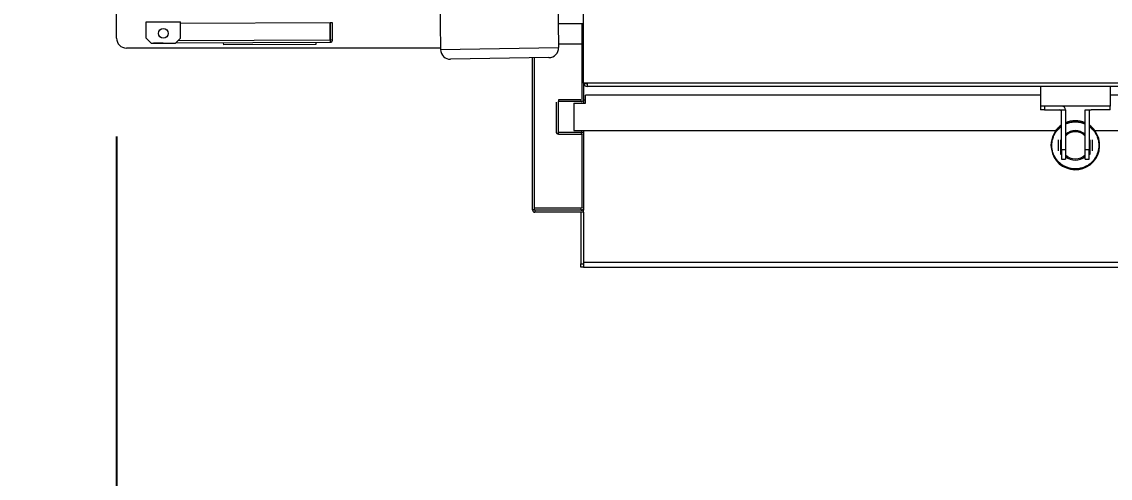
# Model space of a CAD drawing. Extents: x -2187 to 96136, y -11110 to 52208.
# Drawn here: x 34544 to 35651, y 18197 to 18661 of the extents above; entities that cross this region are included whole.
import ezdxf

# ---------------------------------------------------------------- set-up
doc = ezdxf.new("R2010")
doc.units = 0
doc.header["$LTSCALE"] = 1000
doc.header["$MEASUREMENT"] = 0
doc.linetypes.add('ACAD_ISO02W100', pattern=[15, 12, -3])
doc.styles.add('HZHT', font='hztxt_e.shx', dxfattribs={"width": 1.5, "bigfont": 'hztxt.shx'})
doc.dimstyles.new('75', dxfattribs={"dimscale": 100, "dimtxt": 3, "dimasz": 1, "dimexe": 1, "dimexo": 1, "dimgap": 0.2, "dimtad": 1, "dimdec": 0, "dimrnd": 10, "dimzin": 0, "dimdsep": 46, "dimtxsty": 'HZHT', "dimblk1": 'ARCHTICK', "dimblk2": 'ARCHTICK', "dimsah": 1, "dimcen": 1, "dimdle": 0.5, "dimclrd": 1, "dimclre": 1, "dimadec": 0, "dimazin": 0, "dimtfac": 1, "dimtdec": 0, "dimtix": 1, "dimtmove": 2, "dimatfit": 3, "dimfxl": 0, "dimtolj": 1, "dimtzin": 0, "dimarcsym": 0})

# ---------------------------------------------------------------- blocks, each defined once
blk = doc.blocks.new('_ArchTick')
at = {"color": 0, "linetype": 'ByBlock', "const_width": 0.4}
blk.add_lwpolyline([(-0.5, -0.5), (0.5, 0.5)], dxfattribs=at)
blk = doc.blocks.new('*D124')
at = {"color": 1, "linetype": 'ACAD_ISO02W100', "lineweight": -2, "ltscale": 750}
for p, q in [((30840.1, 18544.5), (30840.1, 17219.7)), ((34640.1, 18544.5), (34640.1, 17219.7)), ((30790.1, 17319.7), (31518.7, 17319.7)), ((34690.1, 17319.7), (32768.7, 17319.7))]:
    blk.add_line(p, q, dxfattribs=at)
at = {"layer": 'Defpoints', "color": 0, "linetype": 'ACAD_ISO02W100', "ltscale": 750}
for p in [(30840.1, 18644.5), (34640.1, 18644.5), (34640.1, 17319.7)]:
    blk.add_point(p, dxfattribs=at)
at = {"color": 1, "linetype": 'ACAD_ISO02W100', "lineweight": -2, "ltscale": 750, "xscale": 100, "yscale": 100, "zscale": 100, "rotation": 180}
blk.add_blockref('_ArchTick', (30840.1, 17319.7), dxfattribs=at)
at = {"color": 1, "linetype": 'ACAD_ISO02W100', "lineweight": -2, "ltscale": 750, "xscale": 100, "yscale": 100, "zscale": 100}
blk.add_blockref('_ArchTick', (34640.1, 17319.7), dxfattribs=at)
at = {"color": 0, "linetype": 'ACAD_ISO02W100', "ltscale": 750, "insert": (32143.7, 17469.7), "char_height": 300, "attachment_point": 2, "style": 'HZHT'}
blk.add_mtext('\\A1;3800', dxfattribs=at)
blk = doc.blocks.new('*D125')
at = {"color": 1, "linetype": 'ACAD_ISO02W100', "lineweight": -2, "ltscale": 750}
for p, q in [((34640.1, 18544.5), (34640.1, 17223)), ((38440.1, 18544.5), (38440.1, 17223)), ((34590.1, 17323), (35425.5, 17323)), ((38490.1, 17323), (36675.5, 17323))]:
    blk.add_line(p, q, dxfattribs=at)
at = {"layer": 'Defpoints', "color": 0, "linetype": 'ACAD_ISO02W100', "ltscale": 750}
for p in [(34640.1, 18644.5), (38440.1, 18644.5), (38440.1, 17323)]:
    blk.add_point(p, dxfattribs=at)
at = {"color": 1, "linetype": 'ACAD_ISO02W100', "lineweight": -2, "ltscale": 750, "xscale": 100, "yscale": 100, "zscale": 100, "rotation": 180}
blk.add_blockref('_ArchTick', (34640.1, 17323), dxfattribs=at)
at = {"color": 1, "linetype": 'ACAD_ISO02W100', "lineweight": -2, "ltscale": 750, "xscale": 100, "yscale": 100, "zscale": 100}
blk.add_blockref('_ArchTick', (38440.1, 17323), dxfattribs=at)
at = {"color": 0, "linetype": 'ACAD_ISO02W100', "ltscale": 750, "insert": (36050.5, 17473), "char_height": 300, "attachment_point": 2, "style": 'HZHT'}
blk.add_mtext('\\A1;3800', dxfattribs=at)

msp = doc.modelspace()

# ---------------------------------------------------------------- linework, layer by layer
at = {"color": 7, "linetype": 'Continuous', "lineweight": 15}
for p, q in [((35087.689, 18751.578), (35089.633, 18634.97)), ((34967.888, 18738.608), (34969.65, 18632.97)), ((35115.097, 18598.901), (35115.097, 18715.501)), ((34640.097, 18644.501), (34640.097, 18689.501)), ((34670.097, 18644.501), (34670.097, 18661.101)), ((34670.097, 18661.101), (34705.097, 18661.101)), ((34705.097, 18644.501), (34705.097, 18661.101)), ((34857.193, 18660.323), (34705.097, 18659.586)), ((34857.278, 18642.723), (34857.193, 18660.323)), ((34859.546, 18660.334), (34857.546, 18660.324)), ((34857.631, 18642.725), (34857.546, 18660.324)), ((34859.631, 18642.734), (34859.546, 18660.334)), ((35089.224, 18659.501), (35115.097, 18659.501)), ((35113.097, 18659.501), (35113.097, 18582.401)), ((34670.097, 18644.501), (34675.097, 18639.501)), ((34700.097, 18639.501), (34705.097, 18644.501)), ((34859.631, 18642.734), (34857.631, 18642.725)), ((34969.624, 18634.501), (34650.097, 18634.501)), ((34675.097, 18639.501), (34700.097, 18639.501)), ((34687.621, 18639.501), (34677.645, 18639.453)), ((34677.645, 18639.453), (34677.645, 18639.501)), ((34857.243, 18640.323), (34700.157, 18639.562)), ((34748.644, 18639.797), (34748.654, 18637.797)), ((34842.653, 18638.252), (34748.654, 18637.797)), ((34842.643, 18640.252), (34842.653, 18638.252)), ((34969.65, 18632.97), (35089.633, 18634.97)), ((35089.569, 18638.784), (35115.097, 18638.784)), ((35079.801, 18624.805), (34979.815, 18623.138)), ((35063.097, 18469.901), (35063.097, 18624.527)), ((35065.097, 18469.901), (35065.097, 18624.56)), ((35118.497, 18598.901), (35115.097, 18598.901)), ((35115.097, 18598.901), (35115.097, 18582.401)), ((35118.497, 18598.501), (35115.097, 18598.501)), ((35118.497, 18598.901), (35118.497, 18595.501)), ((36111.697, 18598.901), (35118.497, 18598.901)), ((36111.697, 18598.901), (35118.497, 18598.901)), ((35579.597, 18586.501), (35117.097, 18586.501)), ((35117.097, 18578.501), (35117.097, 18586.501)), ((35579.597, 18595.501), (35118.497, 18595.501)), ((35579.597, 18595.501), (35579.597, 18575.501)), ((35650.597, 18595.501), (35579.597, 18595.501)), ((35650.597, 18595.501), (35650.597, 18575.501)), ((36111.697, 18595.501), (35650.597, 18595.501)), ((36113.097, 18586.501), (35650.597, 18586.501)), ((35087.097, 18579.601), (35087.097, 18549.401)), ((35089.097, 18579.601), (35089.097, 18549.401)), ((35112.697, 18582.001), (35089.497, 18582.001)), ((35089.497, 18582.001), (35089.497, 18580.001)), ((35112.697, 18580.001), (35089.497, 18580.001)), ((35105.097, 18578.501), (35117.097, 18578.501)), ((35105.097, 18578.501), (35105.097, 18550.501)), ((35112.697, 18580.001), (35112.697, 18582.001)), ((35115.097, 18582.401), (35115.097, 18581.501)), ((35115.097, 18581.501), (35115.097, 18578.501)), ((35117.097, 18581.501), (35115.097, 18581.501)), ((35650.597, 18575.501), (35579.597, 18575.501)), ((35579.597, 18575.501), (35579.597, 18571.501)), ((35583.597, 18575.501), (35583.597, 18571.501)), ((35601.097, 18575.501), (35583.597, 18575.501)), ((35650.597, 18571.501), (35650.597, 18575.501)), ((35583.597, 18571.501), (35579.597, 18571.501)), ((35583.597, 18571.501), (35599.097, 18571.501)), ((35599.097, 18571.501), (35605.097, 18571.501)), ((35601.097, 18531.003), (35601.097, 18569.501)), ((35605.097, 18571.501), (35605.097, 18531.003)), ((35625.097, 18531.003), (35625.097, 18571.501)), ((35625.097, 18571.501), (35631.097, 18571.501)), ((35629.097, 18569.501), (35629.097, 18531.003)), ((35646.597, 18571.501), (35631.097, 18571.501)), ((35650.597, 18571.501), (35646.597, 18571.501)), ((35597.127, 18552.52), (35596.784, 18552.52)), ((35598.677, 18554.02), (35598.303, 18554.02)), ((35631.891, 18554.02), (35631.516, 18554.02)), ((35633.409, 18552.52), (35633.066, 18552.52)), ((35089.497, 18549.001), (35112.697, 18549.001)), ((35089.497, 18547.001), (35089.497, 18549.001)), ((35089.497, 18547.001), (35112.697, 18547.001)), ((35105.097, 18550.501), (35595.097, 18550.501)), ((35112.697, 18549.001), (35112.697, 18547.001)), ((35113.097, 18546.601), (35113.097, 18471.901)), ((35115.097, 18550.501), (35115.097, 18546.601)), ((35115.097, 18546.601), (35115.097, 18471.901)), ((35595.497, 18551.02), (35595.817, 18551.02)), ((35597.797, 18541.201), (35597.797, 18535.501)), ((35609.097, 18549.221), (35609.097, 18548.743)), ((35609.097, 18548.743), (35609.097, 18547.813)), ((35621.097, 18548.743), (35621.097, 18549.205)), ((35621.097, 18547.869), (35621.097, 18548.743)), ((35632.397, 18529.801), (35632.397, 18541.201)), ((35634.377, 18551.02), (35634.697, 18551.02)), ((35635.097, 18550.501), (36125.097, 18550.501)), ((35635.097, 18550.501), (36125.097, 18550.501)), ((35597.797, 18535.501), (35597.797, 18529.801)), ((35599.897, 18540.767), (35599.897, 18526.501)), ((35600.697, 18540.767), (35599.897, 18540.767)), ((35600.697, 18540.767), (35600.697, 18526.501)), ((35605.097, 18531.003), (35601.097, 18531.003)), ((35601.097, 18531.003), (35601.097, 18521.501)), ((35605.097, 18531.003), (35605.097, 18528.29)), ((35625.097, 18528.29), (35625.097, 18531.003)), ((35629.097, 18531.003), (35625.097, 18531.003)), ((35629.097, 18521.501), (35629.097, 18531.003)), ((35629.497, 18540.767), (35629.497, 18526.501)), ((35630.297, 18540.767), (35629.497, 18540.767)), ((35630.297, 18526.501), (35630.297, 18540.767)), ((35599.897, 18526.501), (35600.697, 18526.501)), ((35601.097, 18521.501), (35605.097, 18521.501)), ((35605.097, 18528.29), (35605.097, 18526.03)), ((35605.097, 18526.03), (35605.097, 18524.321)), ((35605.097, 18524.091), (35605.097, 18521.501)), ((35625.097, 18526.03), (35625.097, 18528.29)), ((35625.097, 18524.321), (35625.097, 18526.03)), ((35625.097, 18521.501), (35625.097, 18523.981)), ((35625.097, 18521.501), (35629.097, 18521.501)), ((35629.497, 18526.501), (35630.297, 18526.501)), ((35065.097, 18469.901), (35063.097, 18469.901)), ((35112.697, 18471.501), (35065.097, 18471.501)), ((35065.097, 18469.501), (35065.097, 18471.501)), ((35112.697, 18469.501), (35065.097, 18469.501)), ((35115.097, 18469.501), (35065.497, 18469.501)), ((35065.497, 18469.501), (35065.497, 18467.501)), ((35115.097, 18467.501), (35065.497, 18467.501)), ((35112.097, 18467.501), (35112.097, 18415.001)), ((35112.697, 18469.501), (35112.697, 18471.501)), ((35115.097, 18471.901), (35115.097, 18469.501)), ((35115.097, 18467.501), (35115.097, 18469.501)), ((35115.097, 18467.501), (35115.097, 18415.001)), ((35112.097, 18411.501), (35112.097, 18415.001)), ((35112.097, 18415.001), (35115.097, 18415.001)), ((35115.097, 18411.501), (35112.097, 18411.501)), ((35115.097, 18416.601), (36115.097, 18416.601)), ((35115.097, 18416.601), (35115.097, 18411.501)), ((35115.097, 18416.601), (36115.097, 18416.601)), ((35115.097, 18411.501), (36115.097, 18411.501)), ((35115.097, 18411.501), (36115.097, 18411.501))]:
    msp.add_line(p, q, dxfattribs=at)
at = {"color": 8, "linetype": 'Continuous', "lineweight": 15}
for p, q in [((34857.278, 18642.723), (34702.569, 18641.974)), ((35118.497, 18598.101), (35115.097, 18598.101))]:
    msp.add_line(p, q, dxfattribs=at)
at = {"color": 7, "linetype": 'Continuous', "lineweight": 15}
msp.add_circle((34687.597, 18649.501), 5.05, dxfattribs=at)
for centre, radius, start, end in [((34650.097, 18644.501), 10, 180, 270), ((34979.648, 18633.137), 10, 180.955104, 270.955104), ((35079.634, 18634.804), 10, 270.955104, 0.955104), ((35118.497, 18598.901), 3.4, 180, 270), ((35089.497, 18579.601), 0.4, 90, 180), ((35112.697, 18582.401), 2.4, 270, 0), ((35601.097, 18571.501), 4, 0, 90), ((35599.097, 18569.501), 2, 0, 90), ((35631.097, 18569.501), 2, 90, 180), ((35615.097, 18535.501), 24.75, 124.447897, 180), ((35615.097, 18535.501), 24.75, 180, 55.552103), ((35615.097, 18535.501), 25, 124.055798, 143.130102), ((35615.097, 18535.501), 25, 66.421822, 113.578178), ((35615.097, 18535.501), 24.75, 66.168992, 113.831008), ((35615.097, 18535.501), 25, 36.869898, 55.944202), ((35089.497, 18549.401), 2.4, 180, 270), ((35112.697, 18546.601), 2.4, 0, 90), ((35112.697, 18546.601), 0.4, 0, 90), ((35615.097, 18535.501), 15, 48.189685, 131.810315), ((35615.097, 18535.501), 13.773, 43.443049, 136.556951), ((35615.097, 18535.501), 14.538, 65.624283, 114.375717), ((35615.097, 18535.501), 13.773, 223.443049, 316.556951), ((35615.097, 18535.501), 15, 228.189685, 311.810315), ((35065.497, 18469.901), 2.4, 180, 270), ((35112.697, 18471.901), 2.4, 270, 0)]:
    msp.add_arc(centre, radius, start, end, dxfattribs=at)
for points in [[(34857.243, 18640.323), (34857.557, 18640.36), (34858.186, 18640.436), (34858.977, 18640.994), (34859.528, 18641.79), (34859.597, 18642.42), (34859.631, 18642.734)], [(34857.278, 18642.723), (34857.276, 18642.408), (34857.271, 18641.779), (34857.263, 18640.986), (34857.254, 18640.431), (34857.247, 18640.359), (34857.243, 18640.323)]]:
    msp.add_open_spline(points, degree=3, dxfattribs=at)
at = {"color": 8, "linetype": 'Continuous', "lineweight": 15}
for points, knots in [([(35591.147, 18535.501), (35591.224, 18536.962), (35591.383, 18539.971), (35592.489, 18543.658), (35593.792, 18546.539), (35595.446, 18549.346), (35597.755, 18552.313), (35600.085, 18554.062), (35601.097, 18554.821)], [0, 0, 0, 0, 0.19391948, 0.39945466, 0.50664379, 0.6138096, 0.83243277, 1, 1, 1, 1]), ([(35605.097, 18557.156), (35605.488, 18557.369), (35607.24, 18558.32), (35610.645, 18559.137), (35615.094, 18559.599), (35619.56, 18559.158), (35622.912, 18558.26), (35624.704, 18557.415), (35625.097, 18557.23)], [0, 0, 0, 0, 0.0645365, 0.28900369, 0.50078525, 0.71256681, 0.937034, 1, 1, 1, 1]), ([(35629.097, 18554.821), (35630.108, 18554.062), (35632.437, 18552.312), (35635.255, 18548.711), (35637.479, 18544.439), (35638.808, 18539.97), (35638.969, 18536.962), (35639.047, 18535.501)], [0, 0, 0, 0, 0.1676133, 0.38629658, 0.60043552, 0.80602721, 1, 1, 1, 1])]:
    msp.add_open_spline(points, degree=3, knots=knots, dxfattribs=at)
at = {"color": 7, "linetype": 'Continuous', "lineweight": 15}
for points, knots in [([(35635.097, 18522.325), (35634.381, 18521.337), (35632.921, 18519.321), (35630.128, 18516.732), (35626.906, 18514.539), (35623.312, 18512.889), (35619.498, 18511.849), (35615.617, 18511.453), (35611.824, 18511.678), (35608.192, 18512.471), (35604.724, 18513.806), (35601.432, 18515.706), (35598.409, 18518.172), (35595.796, 18521.138), (35593.703, 18524.493), (35592.218, 18528.097), (35591.311, 18531.795), (35591.201, 18534.282), (35591.147, 18535.501)], [0, 0, 0, 0, 0.05969066, 0.12172594, 0.18542903, 0.25, 0.31457097, 0.37827406, 0.44030934, 0.5, 0.55969066, 0.62172594, 0.68542903, 0.75, 0.81457097, 0.87827406, 0.94030934, 1, 1, 1, 1]), ([(35639.047, 18535.501), (35638.999, 18534.345), (35638.902, 18532.019), (35638.109, 18528.602), (35636.892, 18525.313), (35635.693, 18523.318), (35635.097, 18522.325)], [0, 0, 0, 0, 0.24866975, 0.5, 0.75133025, 1, 1, 1, 1])]:
    msp.add_open_spline(points, degree=3, knots=knots, dxfattribs=at)

# ---------------------------------------------------------------- dimensions: what is measured, and where the dimension line sits
at = {"color": 1, "linetype": 'ACAD_ISO02W100', "ltscale": 750}
for base, p1, p2, picture, middle in [((34640.097, 17319.735), (30840.097, 18644.501), (34640.097, 18644.501), '*D124', (32143.682, 17319.735)), ((38440.097, 17323.02), (34640.097, 18644.501), (38440.097, 18644.501), '*D125', (36050.542, 17323.02))]:
    dim = msp.add_linear_dim(base=base, p1=p1, p2=p2, angle=180, dimstyle='75', override={"dimfxl": 3.25}, dxfattribs=at)
    dim.commit()
    dim.dimension.update_dxf_attribs({"geometry": picture, "text_midpoint": middle, "dimtype": 160})

doc.saveas('drawing.dxf')
